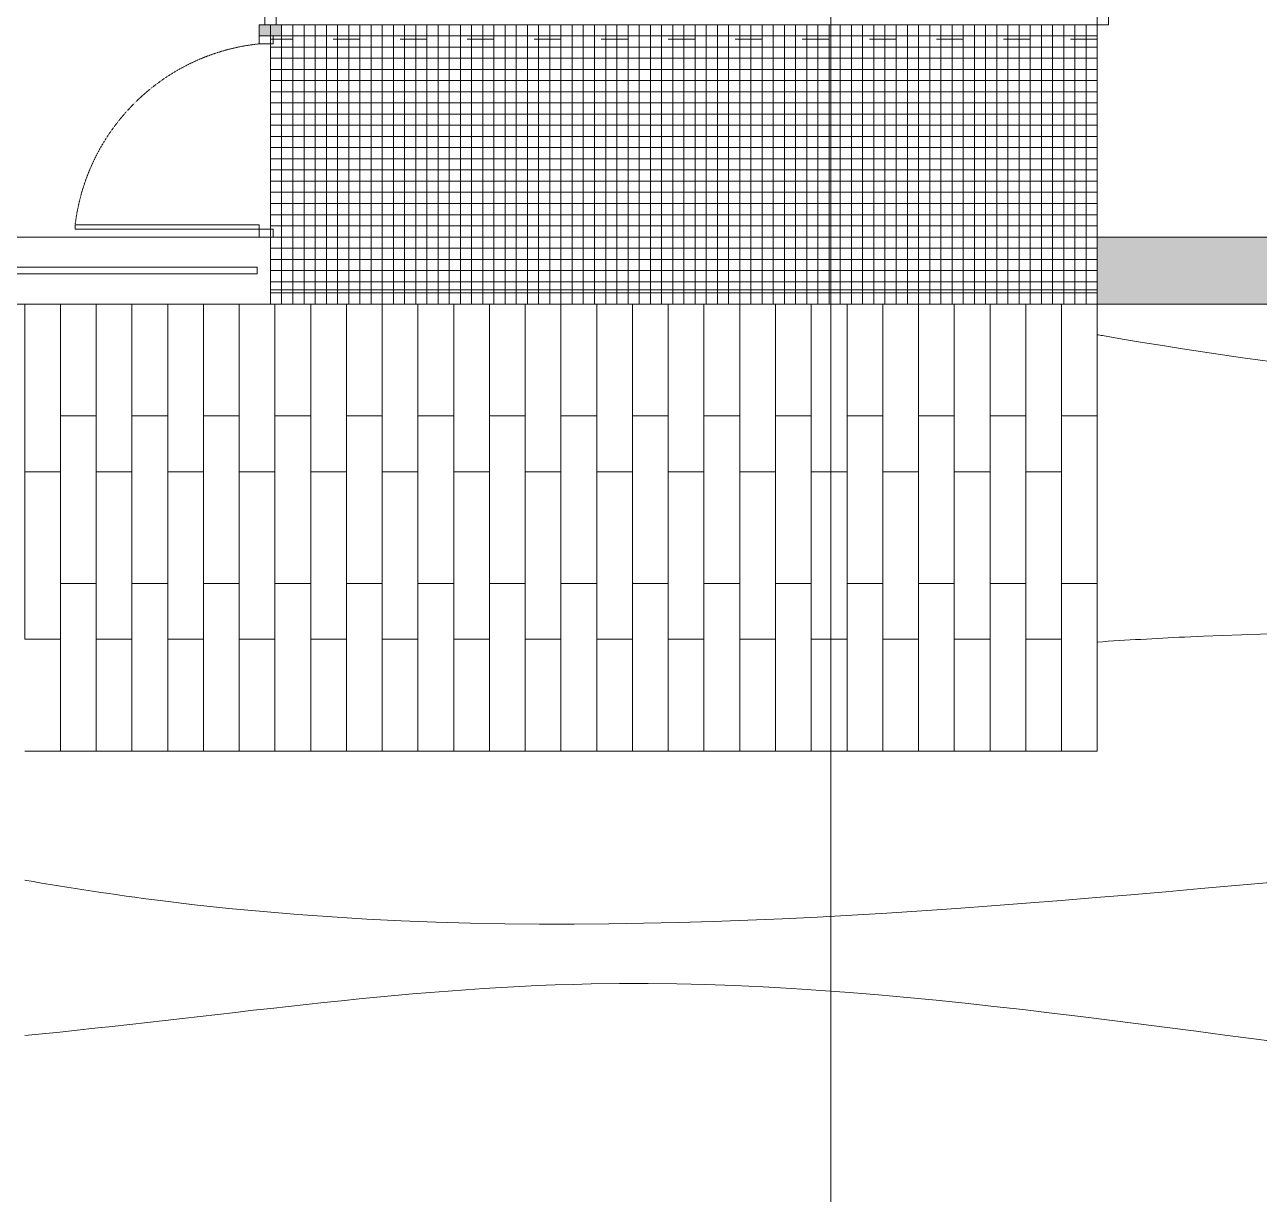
# Model space of a CAD drawing. Header units: millimetres. Extents: x 19901 to 42199, y 14822 to 21214.
# Drawn here: x 27301 to 27854, y 16444 to 16968 of the extents above; entities that cross this region are included whole.
import ezdxf

# ---------------------------------------------------------------- set-up
doc = ezdxf.new("R2010")
doc.units = ezdxf.units.MM
doc.linetypes.add('ACAD_ISO03W100', pattern=[30, 12, -18])
doc.linetypes.add('TRATTEGGIATA2', pattern=[0.375, 0.25, -0.125])
doc.layers.get('0').update_dxf_attribs({"lineweight": 18})
for name, color, linetype, lineweight in [('A-DOOR-FULL', 4, 'Continuous', 18), ('A-FURN', 9, 'Continuous', 13), ('curve di livello', 6, 'Continuous', 18), ('pavimentazione esterna', 51, 'Continuous', 13), ('SEZIONI_medie_small_section', 2, 'Continuous', 9), ('vetro', 140, 'Continuous', 15), ('Wall', 7, 'Continuous', 20)]:
    doc.layers.add(name, color=color, linetype=linetype, lineweight=lineweight)

msp = doc.modelspace()

# ---------------------------------------------------------------- hatches: boundary and pattern name
at = {"true_color": 0x636466}
h = msp.add_hatch(color=251, dxfattribs=at)
h.dxf.hatch_style = 1
h.paths.add_polyline_path([(28131.23, 17419.33), (28101.23, 17419.33), (28101.23, 16872.56), (28049.79, 16872.56), (28049.79, 16862.56), (28099.7, 16862.56), (28099.7, 16852.56), (28049.79, 16852.56), (28049.79, 16842.56), (28131.23, 16842.56)])
h.paths.add_polyline_path([(28004.88, 16872.56), (27781.23, 16872.56), (27781.23, 16842.56), (28004.88, 16842.56)])
at = {"layer": 'Wall', "true_color": 0x636466}
h = msp.add_hatch(color=251, dxfattribs=at)
h.dxf.hatch_style = 1
h.paths.add_polyline_path([(27408.73, 17475.33), (27406.23, 17475.33), (27406.23, 17390.33), (27408.73, 17390.33)])
h.paths.add_polyline_path([(27416.23, 17475.33), (27413.73, 17475.33), (27413.73, 17390.33), (27416.23, 17390.33)])
h.paths.add_polyline_path([(27416.23, 17489.67), (27406.23, 17485.48), (27406.23, 17475.33), (27416.23, 17475.33)])
h.paths.add_polyline_path([(27416.23, 17310.33), (27406.23, 17310.33), (27406.23, 17305.33), (27408.73, 17305.33), (27416.23, 17305.33)])
h.paths.add_polyline_path([(27416.23, 16967.56), (27411.23, 16967.56), (27411.23, 16962.56), (27416.23, 16962.56)])
h.paths.add_polyline_path([(27411.23, 16967.56), (27406.23, 16967.56), (27406.23, 16962.56), (27411.23, 16962.56)])
h.paths.add_polyline_path([(28131.23, 17622.56), (28101.23, 17622.56), (28101.23, 17499.33), (28111.23, 17499.33), (28111.23, 17584.33), (28121.23, 17584.33), (28121.23, 17499.33), (28131.23, 17499.33)])
h.paths.add_polyline_path([(27346.48, 17395.33), (27346.48, 17390.33), (27406.23, 17390.33), (27406.23, 17485.48), (27403.16, 17484.19), (27402.48, 17395.33)])

# ---------------------------------------------------------------- linework, layer by layer
at = {"layer": 'A-DOOR-FULL'}
for p, q in [((27412.47, 16962.56), (27406.23, 16962.56)), ((27406.23, 16962.56), (27406.23, 16959)), ((27412.47, 16959), (27412.47, 16962.56)), ((27406.23, 16959), (27412.47, 16959)), ((27406.23, 16878.03), (27323.81, 16878.03)), ((27323.81, 16876.13), (27323.81, 16878.03)), ((27406.23, 16876.13), (27323.81, 16876.13)), ((27406.23, 16876.13), (27406.23, 16878.03))]:
    msp.add_line(p, q, dxfattribs=at)
msp.add_lwpolyline([(27412.47, 16872.56), (27406.23, 16872.56), (27406.23, 16876.13), (27412.47, 16876.13)], close=True, dxfattribs=at)
at = {"layer": 'A-DOOR-FULL', "linetype": 'TRATTEGGIATA2', "ltscale": 0.25}
msp.add_arc((27415.77, 16866.86), 92.63, 95.9091, 173.0747, dxfattribs=at)
at = {"layer": 'A-FURN'}
for p, q in [((27411.23, 16967.56), (27411.23, 16842.56)), ((27411.23, 16967.56), (27411.23, 16842.56)), ((27411.23, 16967.56), (27411.23, 16842.56)), ((27781.23, 16967.56), (27411.23, 16967.56)), ((27416.23, 16967.56), (27416.23, 16842.56)), ((27421.23, 16967.56), (27421.23, 16842.56)), ((27426.23, 16967.56), (27426.23, 16842.56)), ((27431.23, 16967.56), (27431.23, 16842.56)), ((27436.23, 16967.56), (27436.23, 16842.56)), ((27441.23, 16967.56), (27441.23, 16842.56)), ((27446.23, 16967.56), (27446.23, 16842.56)), ((27451.23, 16967.56), (27451.23, 16842.56)), ((27456.23, 16967.56), (27456.23, 16842.56)), ((27461.23, 16967.56), (27461.23, 16842.56)), ((27466.23, 16967.56), (27466.23, 16842.56)), ((27471.23, 16967.56), (27471.23, 16842.56)), ((27476.23, 16967.56), (27476.23, 16842.56)), ((27481.23, 16967.56), (27481.23, 16842.56)), ((27486.23, 16967.56), (27486.23, 16842.56)), ((27491.23, 16967.56), (27491.23, 16842.56)), ((27496.23, 16967.56), (27496.23, 16842.56)), ((27501.23, 16967.56), (27501.23, 16842.56)), ((27506.23, 16967.56), (27506.23, 16842.56)), ((27511.23, 16967.56), (27511.23, 16842.56)), ((27516.23, 16967.56), (27516.23, 16842.56)), ((27521.23, 16967.56), (27521.23, 16842.56)), ((27526.23, 16967.56), (27526.23, 16842.56)), ((27531.23, 16967.56), (27531.23, 16842.56)), ((27536.23, 16967.56), (27536.23, 16842.56)), ((27541.23, 16967.56), (27541.23, 16842.56)), ((27546.23, 16967.56), (27546.23, 16842.56)), ((27551.23, 16967.56), (27551.23, 16842.56)), ((27556.23, 16967.56), (27556.23, 16842.56)), ((27561.23, 16967.56), (27561.23, 16842.56)), ((27566.23, 16967.56), (27566.23, 16842.56)), ((27571.23, 16967.56), (27571.23, 16842.56)), ((27576.23, 16967.56), (27576.23, 16842.56)), ((27581.23, 16967.56), (27581.23, 16842.56)), ((27586.23, 16967.56), (27586.23, 16842.56)), ((27591.23, 16967.56), (27591.23, 16842.56)), ((27596.23, 16967.56), (27596.23, 16842.56)), ((27601.23, 16967.56), (27601.23, 16842.56)), ((27606.23, 16967.56), (27606.23, 16842.56)), ((27611.23, 16967.56), (27611.23, 16842.56)), ((27616.23, 16967.56), (27616.23, 16842.56)), ((27621.23, 16967.56), (27621.23, 16842.56)), ((27626.23, 16967.56), (27626.23, 16842.56)), ((27631.23, 16967.56), (27631.23, 16842.56)), ((27636.23, 16967.56), (27636.23, 16842.56)), ((27641.23, 16967.56), (27641.23, 16842.56)), ((27646.23, 16967.56), (27646.23, 16842.56)), ((27651.23, 16967.56), (27651.23, 16842.56)), ((27656.23, 16967.56), (27656.23, 16842.56)), ((27661.23, 16967.56), (27661.23, 16842.56)), ((27666.23, 16967.56), (27666.23, 16842.56)), ((27671.23, 16967.56), (27671.23, 16842.56)), ((27676.23, 16967.56), (27676.23, 16842.56)), ((27681.23, 16967.56), (27681.23, 16842.56)), ((27686.23, 16967.56), (27686.23, 16842.56)), ((27691.23, 16967.56), (27691.23, 16842.56)), ((27696.23, 16967.56), (27696.23, 16842.56)), ((27701.23, 16967.56), (27701.23, 16842.56)), ((27706.23, 16967.56), (27706.23, 16842.56)), ((27711.23, 16967.56), (27711.23, 16842.56)), ((27716.23, 16967.56), (27716.23, 16842.56)), ((27721.23, 16967.56), (27721.23, 16842.56)), ((27726.23, 16967.56), (27726.23, 16842.56)), ((27731.23, 16967.56), (27731.23, 16842.56)), ((27736.23, 16967.56), (27736.23, 16842.56)), ((27741.23, 16967.56), (27741.23, 16842.56)), ((27746.23, 16967.56), (27746.23, 16842.56)), ((27751.23, 16967.56), (27751.23, 16842.56)), ((27756.23, 16967.56), (27756.23, 16842.56)), ((27761.23, 16967.56), (27761.23, 16842.56)), ((27766.23, 16967.56), (27766.23, 16842.56)), ((27771.23, 16967.56), (27771.23, 16842.56)), ((27776.23, 16967.56), (27776.23, 16842.56)), ((27781.23, 16967.56), (27781.23, 16842.56)), ((27781.23, 16967.56), (27781.23, 16842.56)), ((27411.23, 16962.56), (27781.23, 16962.56)), ((27411.23, 16957.56), (27781.23, 16957.56)), ((27411.23, 16952.56), (27781.23, 16952.56)), ((27411.23, 16947.56), (27781.23, 16947.56)), ((27411.23, 16942.56), (27781.23, 16942.56)), ((27411.23, 16937.56), (27781.23, 16937.56)), ((27411.23, 16932.56), (27781.23, 16932.56)), ((27411.23, 16927.56), (27781.23, 16927.56)), ((27411.23, 16922.56), (27781.23, 16922.56)), ((27411.23, 16917.56), (27781.23, 16917.56)), ((27411.23, 16912.56), (27781.23, 16912.56)), ((27411.23, 16907.56), (27781.23, 16907.56)), ((27411.23, 16902.56), (27781.23, 16902.56)), ((27411.23, 16897.56), (27781.23, 16897.56)), ((27411.23, 16892.56), (27781.23, 16892.56)), ((27411.23, 16887.56), (27781.23, 16887.56)), ((27411.23, 16882.56), (27781.23, 16882.56)), ((27411.23, 16877.56), (27781.23, 16877.56)), ((27411.23, 16872.56), (27781.23, 16872.56)), ((27411.23, 16867.56), (27781.23, 16867.56)), ((27411.23, 16862.56), (27781.23, 16862.56)), ((27411.23, 16857.56), (27781.23, 16857.56)), ((27411.23, 16852.56), (27781.23, 16852.56)), ((27411.23, 16847.56), (27781.23, 16847.56)), ((27411.23, 16842.56), (27781.23, 16842.56))]:
    msp.add_line(p, q, dxfattribs=at)
at = {"layer": 'curve di livello'}
for points, knots in [([(27781.23, 16828.86), (27781.99, 16828.73), (27973.4, 16795.2), (28170.5, 16788.56), (28357.68, 16828.46)], [1440.619799, 1440.619799, 1440.619799, 1440.619799, 1442.919983, 2017.077223, 2017.077223, 2017.077223, 2017.077223]), ([(27781.23, 16691.34), (27794.26, 16692.2), (27988.79, 16703.44), (28182.32, 16683.7), (28357.64, 16643.42), (28357.64, 16643.42), (28357.64, 16643.42), (28357.64, 16643.42), (28357.65, 16643.42), (28357.67, 16643.42), (28357.68, 16643.41)], [1437.518464, 1437.518464, 1437.518464, 1437.518464, 1476.268274, 2015.917714, 2015.917714, 2015.917714, 2015.918177, 2015.918177, 2015.918177, 2015.958032, 2015.958032, 2015.958032, 2015.958032]), ([(27301.23, 16584.79), (27321.4, 16581.31), (27668.92, 16528.11), (28027.15, 16631.15), (28357.61, 16599.05), (28357.61, 16599.05), (28357.61, 16599.05), (28357.61, 16599.05), (28357.63, 16599.05), (28357.66, 16599.05), (28357.68, 16599.05)], [952.435008, 952.435008, 952.435008, 952.435008, 1013.900228, 2009.947904, 2009.947904, 2009.947904, 2009.948687, 2009.948687, 2009.948687, 2010.018952, 2010.018952, 2010.018952, 2010.018952]), ([(27301.23, 16515.29), (27384.75, 16523.26), (27738.01, 16579.43), (28112.96, 16429.8), (28357.6, 16538.35), (28357.6, 16538.35), (28357.6, 16538.35), (28357.6, 16538.35), (28357.63, 16538.36), (28357.65, 16538.37), (28357.68, 16538.39)], [948.136507, 948.136507, 948.136507, 948.136507, 1199.951019, 2002.883229, 2002.883229, 2002.883229, 2002.885334, 2002.885334, 2002.885334, 2002.970377, 2002.970377, 2002.970377, 2002.970377])]:
    msp.add_open_spline(points, degree=3, knots=knots, dxfattribs=at)
at = {"layer": 'pavimentazione esterna'}
for p, q in [((27317.23, 16842.56), (27333.23, 16842.56)), ((27349.23, 16842.56), (27365.23, 16842.56)), ((27381.23, 16842.56), (27397.23, 16842.56)), ((27413.23, 16842.56), (27429.23, 16842.56)), ((27445.23, 16842.56), (27461.23, 16842.56)), ((27477.23, 16842.56), (27493.23, 16842.56)), ((27509.23, 16842.56), (27525.23, 16842.56)), ((27541.23, 16842.56), (27557.23, 16842.56)), ((27573.23, 16842.56), (27589.23, 16842.56)), ((27605.23, 16842.56), (27621.23, 16842.56)), ((27637.23, 16842.56), (27653.23, 16842.56)), ((27669.23, 16842.56), (27685.23, 16842.56)), ((27701.23, 16842.56), (27717.23, 16842.56)), ((27733.23, 16842.56), (27749.23, 16842.56)), ((27765.23, 16842.56), (27781.23, 16842.56)), ((27301.23, 16642.56), (27317.23, 16642.56)), ((27333.23, 16642.56), (27349.23, 16642.56)), ((27365.23, 16642.56), (27381.23, 16642.56)), ((27397.23, 16642.56), (27413.23, 16642.56)), ((27429.23, 16642.56), (27445.23, 16642.56)), ((27461.23, 16642.56), (27477.23, 16642.56)), ((27493.23, 16642.56), (27509.23, 16642.56)), ((27525.23, 16642.56), (27541.23, 16642.56)), ((27557.23, 16642.56), (27573.23, 16642.56)), ((27589.23, 16642.56), (27605.23, 16642.56)), ((27621.23, 16642.56), (27637.23, 16642.56)), ((27653.23, 16642.56), (27669.23, 16642.56)), ((27685.23, 16642.56), (27701.23, 16642.56)), ((27717.23, 16642.56), (27733.23, 16642.56)), ((27749.23, 16642.56), (27765.23, 16642.56))]:
    msp.add_line(p, q, dxfattribs=at)
for points in [[(27301.23, 16842.56), (27317.23, 16842.56), (27317.23, 16767.56), (27301.23, 16767.56), (27301.23, 16842.56)], [(27333.23, 16842.56), (27349.23, 16842.56), (27349.23, 16767.56), (27333.23, 16767.56), (27333.23, 16842.56)], [(27365.23, 16842.56), (27381.23, 16842.56), (27381.23, 16767.56), (27365.23, 16767.56), (27365.23, 16842.56)], [(27397.23, 16842.56), (27413.23, 16842.56), (27413.23, 16767.56), (27397.23, 16767.56), (27397.23, 16842.56)], [(27429.23, 16842.56), (27429.23, 16792.56), (27413.23, 16792.56), (27413.23, 16842.56)], [(27429.23, 16842.56), (27445.23, 16842.56), (27445.23, 16767.56), (27429.23, 16767.56), (27429.23, 16842.56)], [(27461.23, 16842.56), (27461.23, 16792.56), (27445.23, 16792.56), (27445.23, 16842.56)], [(27461.23, 16842.56), (27477.23, 16842.56), (27477.23, 16767.56), (27461.23, 16767.56), (27461.23, 16842.56)], [(27493.23, 16842.56), (27493.23, 16792.56), (27477.23, 16792.56), (27477.23, 16842.56)], [(27493.23, 16842.56), (27509.23, 16842.56), (27509.23, 16767.56), (27493.23, 16767.56), (27493.23, 16842.56)], [(27525.23, 16842.56), (27525.23, 16792.56), (27509.23, 16792.56), (27509.23, 16842.56)], [(27525.23, 16842.56), (27541.23, 16842.56), (27541.23, 16767.56), (27525.23, 16767.56), (27525.23, 16842.56)], [(27557.23, 16842.56), (27557.23, 16792.56), (27541.23, 16792.56), (27541.23, 16842.56)], [(27557.23, 16842.56), (27573.23, 16842.56), (27573.23, 16767.56), (27557.23, 16767.56), (27557.23, 16842.56)], [(27589.23, 16842.56), (27589.23, 16792.56), (27573.23, 16792.56), (27573.23, 16842.56)], [(27589.23, 16842.56), (27605.23, 16842.56), (27605.23, 16767.56), (27589.23, 16767.56), (27589.23, 16842.56)], [(27621.23, 16842.56), (27621.23, 16792.56), (27605.23, 16792.56), (27605.23, 16842.56)], [(27621.23, 16842.56), (27637.23, 16842.56), (27637.23, 16767.56), (27621.23, 16767.56), (27621.23, 16842.56)], [(27653.23, 16842.56), (27653.23, 16792.56), (27637.23, 16792.56), (27637.23, 16842.56)], [(27653.23, 16842.56), (27669.23, 16842.56), (27669.23, 16767.56), (27653.23, 16767.56), (27653.23, 16842.56)], [(27685.23, 16842.56), (27685.23, 16792.56), (27669.23, 16792.56), (27669.23, 16842.56)], [(27685.23, 16842.56), (27701.23, 16842.56), (27701.23, 16767.56), (27685.23, 16767.56), (27685.23, 16842.56)], [(27717.23, 16842.56), (27717.23, 16792.56), (27701.23, 16792.56), (27701.23, 16842.56)], [(27717.23, 16842.56), (27733.23, 16842.56), (27733.23, 16767.56), (27717.23, 16767.56), (27717.23, 16842.56)], [(27749.23, 16842.56), (27749.23, 16792.56), (27733.23, 16792.56), (27733.23, 16842.56)], [(27749.23, 16842.56), (27765.23, 16842.56), (27765.23, 16767.56), (27749.23, 16767.56), (27749.23, 16842.56)], [(27781.23, 16842.56), (27781.23, 16792.56), (27765.23, 16792.56), (27765.23, 16842.56)], [(27317.23, 16792.56), (27333.23, 16792.56), (27333.23, 16717.56), (27317.23, 16717.56), (27317.23, 16792.56)], [(27349.23, 16792.56), (27365.23, 16792.56), (27365.23, 16717.56), (27349.23, 16717.56), (27349.23, 16792.56)], [(27381.23, 16792.56), (27397.23, 16792.56), (27397.23, 16717.56), (27381.23, 16717.56), (27381.23, 16792.56)], [(27413.23, 16792.56), (27429.23, 16792.56), (27429.23, 16717.56), (27413.23, 16717.56), (27413.23, 16792.56)], [(27445.23, 16792.56), (27461.23, 16792.56), (27461.23, 16717.56), (27445.23, 16717.56), (27445.23, 16792.56)], [(27477.23, 16792.56), (27493.23, 16792.56), (27493.23, 16717.56), (27477.23, 16717.56), (27477.23, 16792.56)], [(27509.23, 16792.56), (27525.23, 16792.56), (27525.23, 16717.56), (27509.23, 16717.56), (27509.23, 16792.56)], [(27541.23, 16792.56), (27557.23, 16792.56), (27557.23, 16717.56), (27541.23, 16717.56), (27541.23, 16792.56)], [(27573.23, 16792.56), (27589.23, 16792.56), (27589.23, 16717.56), (27573.23, 16717.56), (27573.23, 16792.56)], [(27605.23, 16792.56), (27621.23, 16792.56), (27621.23, 16717.56), (27605.23, 16717.56), (27605.23, 16792.56)], [(27637.23, 16792.56), (27653.23, 16792.56), (27653.23, 16717.56), (27637.23, 16717.56), (27637.23, 16792.56)], [(27669.23, 16792.56), (27685.23, 16792.56), (27685.23, 16717.56), (27669.23, 16717.56), (27669.23, 16792.56)], [(27701.23, 16792.56), (27717.23, 16792.56), (27717.23, 16717.56), (27701.23, 16717.56), (27701.23, 16792.56)], [(27733.23, 16792.56), (27749.23, 16792.56), (27749.23, 16717.56), (27733.23, 16717.56), (27733.23, 16792.56)], [(27765.23, 16792.56), (27781.23, 16792.56), (27781.23, 16717.56), (27765.23, 16717.56), (27765.23, 16792.56)], [(27301.23, 16767.56), (27317.23, 16767.56), (27317.23, 16692.56), (27301.23, 16692.56), (27301.23, 16767.56)], [(27333.23, 16767.56), (27349.23, 16767.56), (27349.23, 16692.56), (27333.23, 16692.56), (27333.23, 16767.56)], [(27365.23, 16767.56), (27381.23, 16767.56), (27381.23, 16692.56), (27365.23, 16692.56), (27365.23, 16767.56)], [(27397.23, 16767.56), (27413.23, 16767.56), (27413.23, 16692.56), (27397.23, 16692.56), (27397.23, 16767.56)], [(27429.23, 16767.56), (27445.23, 16767.56), (27445.23, 16692.56), (27429.23, 16692.56), (27429.23, 16767.56)], [(27461.23, 16767.56), (27477.23, 16767.56), (27477.23, 16692.56), (27461.23, 16692.56), (27461.23, 16767.56)], [(27493.23, 16767.56), (27509.23, 16767.56), (27509.23, 16692.56), (27493.23, 16692.56), (27493.23, 16767.56)], [(27525.23, 16767.56), (27541.23, 16767.56), (27541.23, 16692.56), (27525.23, 16692.56), (27525.23, 16767.56)], [(27557.23, 16767.56), (27573.23, 16767.56), (27573.23, 16692.56), (27557.23, 16692.56), (27557.23, 16767.56)], [(27589.23, 16767.56), (27605.23, 16767.56), (27605.23, 16692.56), (27589.23, 16692.56), (27589.23, 16767.56)], [(27621.23, 16767.56), (27637.23, 16767.56), (27637.23, 16692.56), (27621.23, 16692.56), (27621.23, 16767.56)], [(27653.23, 16767.56), (27669.23, 16767.56), (27669.23, 16692.56), (27653.23, 16692.56), (27653.23, 16767.56)], [(27685.23, 16767.56), (27701.23, 16767.56), (27701.23, 16692.56), (27685.23, 16692.56), (27685.23, 16767.56)], [(27717.23, 16767.56), (27733.23, 16767.56), (27733.23, 16692.56), (27717.23, 16692.56), (27717.23, 16767.56)], [(27749.23, 16767.56), (27765.23, 16767.56), (27765.23, 16692.56), (27749.23, 16692.56), (27749.23, 16767.56)], [(27317.23, 16717.56), (27333.23, 16717.56), (27333.23, 16642.56), (27317.23, 16642.56), (27317.23, 16717.56)], [(27349.23, 16717.56), (27365.23, 16717.56), (27365.23, 16642.56), (27349.23, 16642.56), (27349.23, 16717.56)], [(27381.23, 16717.56), (27397.23, 16717.56), (27397.23, 16642.56), (27381.23, 16642.56), (27381.23, 16717.56)], [(27413.23, 16717.56), (27429.23, 16717.56), (27429.23, 16642.56), (27413.23, 16642.56), (27413.23, 16717.56)], [(27445.23, 16717.56), (27461.23, 16717.56), (27461.23, 16642.56), (27445.23, 16642.56), (27445.23, 16717.56)], [(27477.23, 16717.56), (27493.23, 16717.56), (27493.23, 16642.56), (27477.23, 16642.56), (27477.23, 16717.56)], [(27509.23, 16717.56), (27525.23, 16717.56), (27525.23, 16642.56), (27509.23, 16642.56), (27509.23, 16717.56)], [(27541.23, 16717.56), (27557.23, 16717.56), (27557.23, 16642.56), (27541.23, 16642.56), (27541.23, 16717.56)], [(27573.23, 16717.56), (27589.23, 16717.56), (27589.23, 16642.56), (27573.23, 16642.56), (27573.23, 16717.56)], [(27605.23, 16717.56), (27621.23, 16717.56), (27621.23, 16642.56), (27605.23, 16642.56), (27605.23, 16717.56)], [(27637.23, 16717.56), (27653.23, 16717.56), (27653.23, 16642.56), (27637.23, 16642.56), (27637.23, 16717.56)], [(27669.23, 16717.56), (27685.23, 16717.56), (27685.23, 16642.56), (27669.23, 16642.56), (27669.23, 16717.56)], [(27701.23, 16717.56), (27717.23, 16717.56), (27717.23, 16642.56), (27701.23, 16642.56), (27701.23, 16717.56)], [(27733.23, 16717.56), (27749.23, 16717.56), (27749.23, 16642.56), (27733.23, 16642.56), (27733.23, 16717.56)], [(27765.23, 16717.56), (27781.23, 16717.56), (27781.23, 16642.56), (27765.23, 16642.56), (27765.23, 16717.56)]]:
    msp.add_lwpolyline(points, dxfattribs=at)
at = {"layer": 'SEZIONI_medie_small_section'}
msp.add_line((27661.97, 18012.37), (27661.97, 15554.76), dxfattribs=at)
at = {"layer": 'vetro'}
for p, q in [((27408.73, 17305.33), (27408.73, 16967.56)), ((27413.73, 17305.33), (27413.73, 16967.56)), ((27411.23, 16961.16), (27411.23, 16967.56)), ((27781.23, 16967.56), (27781.23, 16961.16)), ((26997.73, 16859.06), (27405.21, 16859.06)), ((27405.21, 16859.06), (27405.21, 16856.06)), ((27405.21, 16856.06), (26994.73, 16856.06)), ((27781.23, 16848.96), (27411.23, 16848.96)), ((27411.23, 16842.56), (27411.23, 16848.96)), ((27781.23, 16842.56), (27781.23, 16848.96)), ((27781.23, 16842.56), (27411.23, 16842.56))]:
    msp.add_line(p, q, dxfattribs=at)
at = {"layer": 'vetro', "linetype": 'ACAD_ISO03W100'}
for p, q in [((27781.23, 16967.56), (27411.23, 16967.56)), ((27781.23, 16961.16), (27411.23, 16961.16))]:
    msp.add_line(p, q, dxfattribs=at)
at = {"layer": 'Wall'}
for p, q in [((27786.23, 17310.33), (27786.23, 16967.56)), ((27781.23, 17305.33), (27781.23, 16967.56)), ((27406.23, 16967.56), (27406.23, 16962.56)), ((27406.23, 16967.56), (27416.23, 16967.56)), ((27411.23, 16842.56), (27411.23, 16967.56)), ((27416.23, 16967.56), (27416.23, 16962.56)), ((27781.23, 16842.56), (27781.23, 16967.56)), ((27786.23, 16967.56), (27781.23, 16967.56)), ((27406.23, 16962.56), (27416.23, 16962.56)), ((27411.23, 16872.56), (27011.23, 16872.56)), ((28101.23, 16872.56), (27781.23, 16872.56)), ((28101.23, 16872.56), (27781.23, 16872.56)), ((27411.23, 16842.56), (26981.23, 16842.56)), ((28131.23, 16842.56), (27781.23, 16842.56))]:
    msp.add_line(p, q, dxfattribs=at)

doc.saveas('drawing.dxf')
